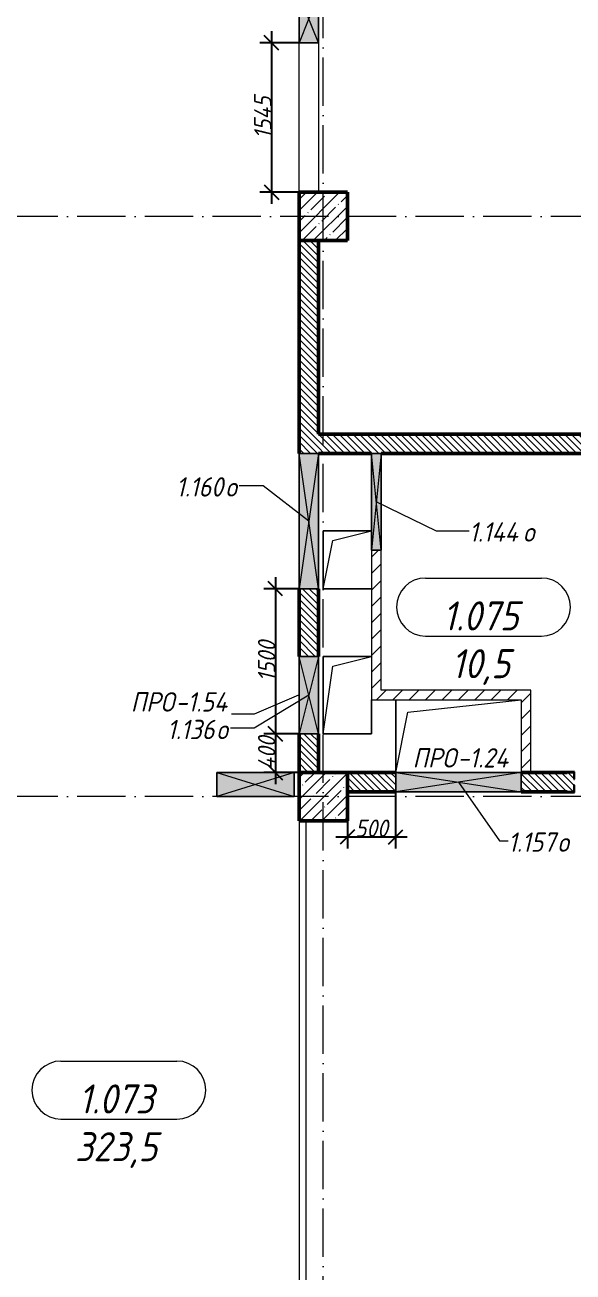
# Model space of a CAD drawing. Header units: millimetres. Extents: x -12989 to 629078, y -109036 to 555275.
# Drawn here: x 519776 to 525449, y 293457 to 306353 of the extents above; entities that cross this region are included whole.
import ezdxf

# ---------------------------------------------------------------- set-up
doc = ezdxf.new("R2010")
doc.units = ezdxf.units.MM
doc.linetypes.add('50_200_ШТРИХ_1Т_ш5_п1_п1_', pattern=[700, 500, -100, 0, -100])
for name, color, linetype, lineweight in [('A-____-____-DIMS', 7, 'Continuous', 9), ('A-DETL-____-OTLN-4', 7, 'Continuous', 18), ('A-DETL-GENF-OTLN', 7, 'Continuous', 9), ('A-FLOR-____-OTLN', 7, 'Continuous', 9), ('A-GENM-____-IDEN', 7, 'Continuous', 9), ('A-GENM-____-MCUT', 7, 'Continuous', 25), ('A-GENM-____-OTLN', 7, 'Continuous', 9), ('A-GENM-____-OTLN-1', 7, 'Continuous', 25), ('A-GLAZ-____-IDEN', 7, 'Continuous', 9), ('A-GLAZ-____-OTLN', 7, 'Continuous', 9), ('A-WALL-____-MCUT-2', 7, 'Continuous', 50), ('A-WALL-____-PATT-1', 7, 'Continuous', 9), ('A-WALL-FNSH-MCUT-1', 7, 'Continuous', 9), ('I-WALL-____-OTLN', 7, 'Continuous', 9), ('S-COLS-____-MCUT', 7, 'Continuous', 50), ('S-COLS-____-OTLN', 7, 'Continuous', 9), ('S-GRID-____-OTLN-1', 7, '50_200_ШТРИХ_1Т_ш5_п1_п1_', 9)]:
    doc.layers.add(name, color=color, linetype=linetype, lineweight=lineweight)
doc.layers.add('A-AREA-IDEN-1', color=7, linetype='Continuous', lineweight=9, true_color=0xaaaaaa)
doc.styles.add('ISOCPEUR_I', font='isocpeui.ttf', dxfattribs={"width": 0.9, "height": 2.5})
doc.styles.add('ISOCPEUR_I_10', font='isocpeui.ttf', dxfattribs={"width": 0.9, "height": 180})
doc.styles.add('ISOCPEUR_I_9', font='isocpeui.ttf', dxfattribs={"width": 0.9, "height": 250})
doc.dimstyles.new('ISO-1_8_0_9К_СРЕДНИЙ_Кладочные_3', dxfattribs={"dimscale": 304.8, "dimtxt": 179.276612, "dimasz": 0.492126, "dimexe": 0.393701, "dimexo": 0, "dimgap": 0, "dimtad": 1, "dimdec": 3, "dimrnd": 0.001, "dimdsep": 46, "dimtxsty": 'ISOCPEUR_I_10', "dimblk1": 'OBLIQUE', "dimblk2": 'OBLIQUE', "dimsah": 1, "dimcen": 0.09, "dimdle": 0.393701, "dimazin": 0, "dimtfac": 1, "dimtdec": 4, "dimtix": 1, "dimtmove": 0, "dimatfit": 3, "dimfxl": 1, "dimtvp": 1, "dimtolj": 1, "dimtzin": 0, "dimarcsym": 2})
pattern_1 = [(135, (513013.31, 265891.49), (-35.35534, -35.35534), [])]
pattern_2 = [(45, (513013.31, 265891.49), (-84.8528, 84.8528), [])]

# ---------------------------------------------------------------- blocks, each defined once
blk = doc.blocks.new('BSC_Колонна _Прямоугольная - 500х500-25976076-АР1_План отверстий 1 этажа в осях 1-64_А-ГГ')
at = {"layer": 'S-COLS-____-OTLN'}
h = blk.add_hatch(dxfattribs=at)
h.set_pattern_fill('FP_28', color=256, style=0, pattern_type=2)
h.set_pattern_definition([(45, (-9850, -32481.04), (-114.04925, 114.04925), []), (45, (-9735.95, -32481.04), (-114.04925, 114.04925), [201.613, -40.323, 3.353, -36.97])])
h.paths.add_polyline_path([(-250, -250), (250, -250), (250, 250), (-250, 250)], flags=0)
at = {"layer": 'S-COLS-____-MCUT'}
for p, q in [((250, 250), (-250, 250)), ((-250, 250), (-250, -250)), ((250, -250), (250, 250)), ((-250, -250), (250, -250))]:
    blk.add_line(p, q, dxfattribs=at)
blk = doc.blocks.new('BSC_Колонна _Прямоугольная - 500х500-V81-АР1_План отверстий 1 этажа в осях 1-64_А-ГГ')
at = {"layer": 'S-COLS-____-OTLN'}
h = blk.add_hatch(dxfattribs=at)
h.set_pattern_fill('FP_113', color=256, style=0, pattern_type=2)
h.set_pattern_definition([(45, (-9850, -38481.04), (-114.04925, 114.04925), []), (45, (-9735.95, -38481.04), (-114.04925, 114.04925), [201.613, -40.323, 3.353, -36.97])])
h.paths.add_polyline_path([(-250, -250), (250, -250), (250, 250), (-250, 250)], flags=0)
at = {"layer": 'S-COLS-____-MCUT'}
for p, q in [((250, 250), (-250, 250)), ((-250, 250), (-250, -250)), ((250, -250), (250, 250)), ((-250, -250), (250, -250))]:
    blk.add_line(p, q, dxfattribs=at)
blk = doc.blocks.new('154_Стойка_СКБ_Уголок - СМ-2230_200-28216496-АР1_План отверстий 1 этажа в осях 1-64_А-ГГ')
at = {"layer": 'A-GENM-____-MCUT'}
for p, q in [((125, 156), (125, 81)), ((200, 156), (125, 156)), ((131, 81), (131, 150)), ((131, 150), (200, 150)), ((200, 150), (200, 156)), ((125, 81), (131, 81)), ((131, 19), (125, 19)), ((125, 19), (125, -56)), ((131, -50), (131, 19)), ((125, -56), (200, -56)), ((200, -50), (131, -50)), ((200, -56), (200, -50))]:
    blk.add_line(p, q, dxfattribs=at)
blk = doc.blocks.new('AR_Отверстие прямоугольное _в плите_ - AR_Отверстие прямоугольное _в плите_-30602836-АР1_План отверстий 1 этажа в осях 1-64_А-ГГ')
at = {"layer": 'A-GENM-____-OTLN'}
for p, q in [((-650, 375), (-650, -375)), ((-525, 250), (650, 375)), ((-650, -375), (-525, 250))]:
    blk.add_line(p, q, dxfattribs=at)
blk = doc.blocks.new('AR_Отверстие прямоугольное _в плите_ - AR_Отверстие прямоугольное _в плите_-30552698-АР1_План отверстий 1 этажа в осях 1-64_А-ГГ')
at = {"layer": 'A-GENM-____-OTLN'}
for p, q in [((250, 300), (-250, 300)), ((-250, 300), (-250, -300)), ((-150, 200), (250, 300)), ((-250, -300), (-150, 200)), ((-250, -300), (250, -300))]:
    blk.add_line(p, q, dxfattribs=at)
blk = doc.blocks.new('AR_Отверстие прямоугольное _в плите_ - AR_Отверстие прямоугольное _в плите_-30602980-АР1_План отверстий 1 этажа в осях 1-64_А-ГГ')
at = {"layer": 'A-GENM-____-OTLN'}
for p, q in [((250, 400), (-250, 400)), ((-250, 400), (-250, -400)), ((-150, 300), (250, 400)), ((-250, -400), (-150, 300)), ((250, -400), (250, -50)), ((-250, -400), (250, -400))]:
    blk.add_line(p, q, dxfattribs=at)
blk = doc.blocks.new('AR_Отверстие прямоугольное _в стене__БезПР - AR_Отверстие прямоугольное _в стене__БезПР-36786829-АР1_План отверстий 1 этажа в осях 1-64_А-ГГ')
at = {"layer": 'A-GLAZ-____-OTLN'}
blk.add_hatch(color=256, dxfattribs=at).paths.add_polyline_path([(700, 100), (-700, 100), (-700, -100), (700, -100)], flags=0)
at = {"layer": 'A-DETL-GENF-OTLN'}
for p, q in [((-700, -100), (-700, 100)), ((-700, 100), (700, 100)), ((700, 100), (-700, -100)), ((-700, 100), (700, -100)), ((700, 100), (-700, 100)), ((-700, 100), (-700, -100)), ((700, 100), (700, -100)), ((700, -100), (700, 100)), ((700, -100), (-700, -100)), ((-700, -100), (700, -100))]:
    blk.add_line(p, q, dxfattribs=at)
at = {"layer": 'A-GLAZ-____-OTLN'}
blk.add_line((700, 100), (-700, 100), dxfattribs=at)
blk = doc.blocks.new('AR_Отверстие прямоугольное _в стене__БезПР - AR_Отверстие прямоугольное _в стене__БезПР-36427908-АР1_План отверстий 1 этажа в осях 1-64_А-ГГ')
at = {"layer": 'A-GLAZ-____-OTLN'}
blk.add_hatch(color=256, dxfattribs=at).paths.add_polyline_path([(250, -100), (250, 100), (-250, 100), (-250, -100)], flags=0)
at = {"layer": 'A-DETL-GENF-OTLN'}
for p, q in [((-250, -100), (-250, 100)), ((-250, 100), (250, 100)), ((250, 100), (-250, -100)), ((-250, 100), (250, -100)), ((250, 100), (-250, 100)), ((-250, 100), (-250, -100)), ((250, 100), (250, -100)), ((250, -100), (250, 100)), ((250, -100), (-250, -100)), ((-250, -100), (250, -100))]:
    blk.add_line(p, q, dxfattribs=at)
at = {"layer": 'A-GLAZ-____-OTLN'}
blk.add_line((250, 100), (-250, 100), dxfattribs=at)
blk = doc.blocks.new('AR_Отверстие прямоугольное _в стене__БезПР - AR_Отверстие прямоугольное _в стене__БезПР-36427925-АР1_План отверстий 1 этажа в осях 1-64_А-ГГ')
at = {"layer": 'A-GLAZ-____-OTLN'}
blk.add_hatch(color=256, dxfattribs=at).paths.add_polyline_path([(500, -50), (500, 50), (-500, 50), (-500, -50)], flags=0)
at = {"layer": 'A-DETL-GENF-OTLN'}
for p, q in [((-500, -50), (-500, 50)), ((-500, 50), (500, 50)), ((500, 50), (-500, -50)), ((-500, 50), (500, -50)), ((500, 50), (-500, 50)), ((-500, 50), (-500, -50)), ((500, 50), (500, -50)), ((500, -50), (500, 50)), ((500, -50), (-500, -50)), ((-500, -50), (500, -50))]:
    blk.add_line(p, q, dxfattribs=at)
at = {"layer": 'A-GLAZ-____-OTLN'}
blk.add_line((500, 50), (-500, 50), dxfattribs=at)
blk = doc.blocks.new('AR_Отверстие прямоугольное _в стене_ - AR_Отверстие прямоугольное _в стене__ОВ-36786199-АР1_План отверстий 1 этажа в осях 1-64_А-ГГ')
at = {"layer": 'A-GLAZ-____-OTLN'}
blk.add_hatch(color=256, dxfattribs=at).paths.add_polyline_path([(400, -100), (400, 100), (-400, 100), (-400, -100)], flags=0)
at = {"layer": 'A-DETL-GENF-OTLN'}
for p, q in [((-400, -100), (-400, 100)), ((-400, 100), (400, 100)), ((400, 100), (-400, -100)), ((-400, 100), (400, -100)), ((400, 100), (-400, 100)), ((-400, 100), (-400, -100)), ((400, 100), (400, -100)), ((400, -100), (400, 100)), ((400, -100), (-400, -100)), ((-400, -100), (400, -100))]:
    blk.add_line(p, q, dxfattribs=at)
blk = doc.blocks.new('AR_Отверстие прямоугольное _в стене_ - AR_Отверстие прямоугольное _в стене__ОВ-36787916-АР1_План отверстий 1 этажа в осях 1-64_А-ГГ')
at = {"layer": 'A-GLAZ-____-OTLN'}
blk.add_hatch(color=256, dxfattribs=at).paths.add_polyline_path([(650, -100), (650, 100), (-650, 100), (-650, -100)], flags=0)
at = {"layer": 'A-DETL-GENF-OTLN'}
for p, q in [((-650, -100), (-650, 100)), ((-650, 100), (650, 100)), ((650, 100), (-650, -100)), ((-650, 100), (650, -100)), ((650, 100), (-650, 100)), ((-650, 100), (-650, -100)), ((650, 100), (650, -100)), ((650, -100), (650, 100)), ((650, -100), (-650, -100)), ((-650, -100), (650, -100))]:
    blk.add_line(p, q, dxfattribs=at)
blk = doc.blocks.new('AR_Отверстие прямоугольное _в стене_ - AR_Отверстие прямоугольное _в стене__ОВ-37057818-АР1_План отверстий 1 этажа в осях 1-64_А-ГГ')
at = {"layer": 'A-GLAZ-____-OTLN'}
blk.add_hatch(color=256, dxfattribs=at).paths.add_polyline_path([(400, -125), (400, 125), (-400, 125), (-400, -125)], flags=0)
at = {"layer": 'A-DETL-GENF-OTLN'}
for p, q in [((-400, -125), (-400, 125)), ((-400, 125), (400, 125)), ((400, 125), (-400, -125)), ((-400, 125), (400, -125)), ((400, 125), (-400, 125)), ((-400, 125), (-400, -125)), ((400, 125), (400, -125)), ((400, -125), (400, 125)), ((400, -125), (-400, -125)), ((-400, -125), (400, -125))]:
    blk.add_line(p, q, dxfattribs=at)
blk = doc.blocks.new('_Oblique')
at = {"color": 0, "linetype": 'ByBlock', "lineweight": -2}
blk.add_line((-0.5, -0.5), (0.5, 0.5), dxfattribs=at)
blk = doc.blocks.new('*D5895')
at = {"layer": 'A-____-____-DIMS', "color": 0, "lineweight": -2, "transparency": 16777216}
for p, q in [((522328, 306288), (522328, 304503)), ((522613, 306168), (522208, 306168)), ((522613, 304623), (522208, 304623))]:
    blk.add_line(p, q, dxfattribs=at)
at = {"layer": 'Defpoints', "color": 0, "transparency": 16777216}
for p in [(522613, 306168), (522328, 304623), (522613, 304623)]:
    blk.add_point(p, dxfattribs=at)
at = {"layer": 'A-____-____-DIMS', "color": 0, "lineweight": -2, "transparency": 16777216, "xscale": 150, "yscale": 150, "zscale": 150}
for p, rotation in [((522328, 306168), 90), ((522328, 304623), 270)]:
    blk.add_blockref('_Oblique', p, dxfattribs=dict(at, rotation=rotation))
at = {"layer": 'A-____-____-DIMS', "color": 0, "transparency": 16777216, "insert": (522238, 305395), "char_height": 180, "width": 521.28, "attachment_point": 5, "rotation": 90, "style": 'ISOCPEUR_I_10'}
blk.add_mtext('\\A1;1545', dxfattribs=at)
blk = doc.blocks.new('*D5896')
at = {"layer": 'A-____-____-DIMS', "color": 0, "lineweight": -2, "transparency": 16777216}
for p, q in [((522368, 300643), (522368, 298903)), ((522613, 300523), (522248, 300523)), ((522607, 299023), (522248, 299023))]:
    blk.add_line(p, q, dxfattribs=at)
at = {"layer": 'Defpoints', "color": 0, "transparency": 16777216}
for p in [(522613, 300523), (522368, 299023), (522607, 299023)]:
    blk.add_point(p, dxfattribs=at)
at = {"layer": 'A-____-____-DIMS', "color": 0, "lineweight": -2, "transparency": 16777216, "xscale": 150, "yscale": 150, "zscale": 150}
for p, rotation in [((522368, 300523), 90), ((522368, 299023), 270)]:
    blk.add_blockref('_Oblique', p, dxfattribs=dict(at, rotation=rotation))
at = {"layer": 'A-____-____-DIMS', "color": 0, "transparency": 16777216, "insert": (522278, 299773), "char_height": 180, "width": 504.73, "attachment_point": 5, "rotation": 90, "style": 'ISOCPEUR_I_10'}
blk.add_mtext('\\A1;1500', dxfattribs=at)
blk = doc.blocks.new('*D5897')
at = {"layer": 'A-____-____-DIMS', "color": 0, "lineweight": -2, "transparency": 16777216}
for p, q in [((522368, 299143), (522368, 298503)), ((522607, 299023), (522248, 299023)), ((522613, 298623), (522248, 298623))]:
    blk.add_line(p, q, dxfattribs=at)
at = {"layer": 'Defpoints', "color": 0, "transparency": 16777216}
for p in [(522607, 299023), (522368, 298623), (522613, 298623)]:
    blk.add_point(p, dxfattribs=at)
at = {"layer": 'A-____-____-DIMS', "color": 0, "lineweight": -2, "transparency": 16777216, "xscale": 150, "yscale": 150, "zscale": 150}
for p, rotation in [((522368, 299023), 90), ((522368, 298623), 270)]:
    blk.add_blockref('_Oblique', p, dxfattribs=dict(at, rotation=rotation))
at = {"layer": 'A-____-____-DIMS', "color": 0, "transparency": 16777216, "insert": (522278, 298823), "char_height": 180, "width": 426.13, "attachment_point": 5, "rotation": 90, "style": 'ISOCPEUR_I_10'}
blk.add_mtext('\\A1;400', dxfattribs=at)
blk = doc.blocks.new('*D5901')
at = {"layer": 'A-____-____-DIMS', "color": 0, "lineweight": -2, "transparency": 16777216}
for p, q in [((523113, 298423), (523113, 297836)), ((523613, 298417), (523613, 297836)), ((522993, 297956), (523733, 297956))]:
    blk.add_line(p, q, dxfattribs=at)
at = {"layer": 'Defpoints', "color": 0, "transparency": 16777216}
for p in [(523113, 298423), (523613, 298417), (523613, 297956)]:
    blk.add_point(p, dxfattribs=at)
at = {"layer": 'A-____-____-DIMS', "color": 0, "lineweight": -2, "transparency": 16777216, "xscale": 150, "yscale": 150, "zscale": 150, "rotation": 180}
blk.add_blockref('_Oblique', (523113, 297956), dxfattribs=at)
at = {"layer": 'A-____-____-DIMS', "color": 0, "lineweight": -2, "transparency": 16777216, "xscale": 150, "yscale": 150, "zscale": 150}
blk.add_blockref('_Oblique', (523613, 297956), dxfattribs=at)
at = {"layer": 'A-____-____-DIMS', "color": 0, "transparency": 16777216, "insert": (523363, 298046), "char_height": 180, "width": 409.58, "attachment_point": 5, "style": 'ISOCPEUR_I_10'}
blk.add_mtext('\\A1;500', dxfattribs=at)
blk = doc.blocks.new('AAR_СКБ_Марка_помещения_1_5 ммп - Номер _ Площадь-27962135-АИ_План этажа_Стены_1')
at = {"layer": 'A-AREA-IDEN-1'}
for p, q in [((-2.987, 3), (3.013, 3)), ((-2.987, 0), (3.013, 0))]:
    blk.add_line(p, q, dxfattribs=at)
for centre, start, end in [((-2.987, 1.5), 90, 270), ((3.013, 1.5), 270, 90)]:
    blk.add_arc(centre, 1.5, start, end, dxfattribs=at)

msp = doc.modelspace()

# ---------------------------------------------------------------- hatches: boundary and pattern name
at = {"layer": 'A-WALL-____-PATT-1'}
h = msp.add_hatch(dxfattribs=at)
h.set_pattern_fill('FP_6', color=256, style=0, pattern_type=2)
h.set_pattern_definition(pattern_1)
h.paths.add_polyline_path([(522613.3109, 298622.5335), (522813.3109, 298622.5335), (522813.3109, 299022.5335), (522613.3109, 299022.5335)], flags=0)
h.paths.add_polyline_path([(522686.0382, 299822.5335), (522813.3109, 299822.5335), (522813.3109, 300522.5335), (522613.3109, 300522.5335), (522613.3109, 299822.5335)], flags=0)
h.paths.add_polyline_path([(522813.3109, 301922.5335), (522813.3109, 304122.5335), (522613.3109, 304122.5335), (522613.3109, 301922.5335)], flags=0)
h = msp.add_hatch(dxfattribs=at)
h.set_pattern_fill('FP_6', color=256, style=0, pattern_type=2)
h.set_pattern_definition(pattern_1)
h.paths.add_polyline_path([(532163.3109, 301922.5335), (532363.3109, 301922.5335), (532363.3109, 302122.5335), (528113.3109, 302122.5335), (528113.3109, 301922.5335), (530673.0037, 301922.5335)], flags=0)
h.paths.add_polyline_path([(527563.3109, 301922.5335), (527813.3109, 301922.5335), (527813.3109, 302122.5335), (527563.3109, 302122.5335), (527563.3109, 302053.5335), (527557.3109, 302053.5335), (527557.3109, 302122.5335), (522813.3109, 302122.5335), (522813.3109, 301922.5335), (527557.3109, 301922.5335), (527557.3109, 301991.5335), (527563.3109, 301991.5335)], flags=0)
h = msp.add_hatch(dxfattribs=at)
h.set_pattern_fill('FP_4', color=256, style=0, pattern_type=2)
h.set_pattern_definition(pattern_2)
h.paths.add_polyline_path([(523463.3109, 299472.5335), (523463.3109, 300922.5335), (523363.3109, 300922.5335), (523363.3109, 299472.5335)], flags=0)
h = msp.add_hatch(dxfattribs=at)
h.set_pattern_fill('FP_4', color=256, style=0, pattern_type=2)
h.set_pattern_definition(pattern_2)
h.paths.add_polyline_path([(524913.3109, 299372.5335), (525013.3109, 299372.5335), (525013.3109, 299472.5335), (523363.3109, 299472.5335), (523363.3109, 299372.5335), (523603.1465, 299372.5335)], flags=0)
h = msp.add_hatch(dxfattribs=at)
h.set_pattern_fill('FP_4', color=256, style=0, pattern_type=2)
h.set_pattern_definition(pattern_2)
h.paths.add_polyline_path([(524913.3109, 298622.5335), (525013.3109, 298622.5335), (525013.3109, 299372.5335), (524913.3109, 299372.5335)], flags=0)
h = msp.add_hatch(dxfattribs=at)
h.set_pattern_fill('FP_6', color=256, style=0, pattern_type=2)
h.set_pattern_definition(pattern_1)
h.paths.add_polyline_path([(526913.3109, 298422.5335), (526913.3109, 298622.5335), (526619.3109, 298622.5335), (526619.3109, 298553.5335), (526613.3109, 298553.5335), (526613.3109, 298491.5335), (526619.3109, 298491.5335), (526619.3109, 298422.5335), (526688.3109, 298422.5335)], flags=0)
h.paths.add_polyline_path([(525370.6108, 298422.5335), (525457.3109, 298422.5335), (525457.3109, 298491.5335), (525463.3109, 298491.5335), (525463.3109, 298553.5335), (525457.3109, 298553.5335), (525457.3109, 298622.5335), (524913.3109, 298622.5335), (524913.3109, 298422.5335)], flags=0)
h.paths.add_polyline_path([(523613.3109, 298422.5335), (523613.3109, 298622.5335), (523113.3109, 298622.5335), (523113.3109, 298422.5335), (523603.1465, 298422.5335)], flags=0)

# ---------------------------------------------------------------- linework, layer by layer
at = {"layer": 'A-DETL-____-OTLN-4'}
for p, q in [((522613.3109, 298122.5335), (522613.3109, 292622.5335)), ((522683.3109, 298122.5335), (522683.3109, 292622.5335))]:
    msp.add_line(p, q, dxfattribs=at)
at = {"layer": 'A-FLOR-____-OTLN'}
for p, q in [((522863.3109, 301122.5335), (523363.3109, 301122.5335)), ((522863.3109, 300522.5335), (522863.3109, 301122.5335)), ((523363.3109, 300522.5335), (522863.3109, 300522.5335)), ((522863.3109, 299822.5335), (523363.3109, 299822.5335)), ((522863.3109, 299022.5335), (522863.3109, 299822.5335)), ((523363.3109, 299372.5335), (523363.3109, 299022.5335)), ((523613.3109, 298622.5335), (523613.3109, 299372.5335)), ((523363.3109, 299022.5335), (522863.3109, 299022.5335))]:
    msp.add_line(p, q, dxfattribs=at)
at = {"layer": 'A-GENM-____-IDEN'}
for p, q in [((522607.3109, 299422.5335), (522148.413, 299225.0098)), ((522148.413, 299225.0098), (521914.177, 299225.0098))]:
    msp.add_line(p, q, dxfattribs=at)
at = {"layer": 'A-GLAZ-____-IDEN'}
for p, q in [((522241.4766, 301588.0104), (521995.0863, 301588.0104)), ((522713.3109, 301222.5335), (522241.4766, 301588.0104)), ((523413.3109, 301422.5335), (524033.2715, 301121.8993)), ((524033.2715, 301121.8993), (524373.3321, 301121.8993)), ((522713.3109, 299422.5335), (522148.413, 299079.6077)), ((522148.413, 299079.6077), (521902.0227, 299079.6077)), ((524263.3109, 298522.5335), (524688.4042, 297914.784)), ((524688.4042, 297914.784), (524777.1518, 297914.784))]:
    msp.add_line(p, q, dxfattribs=at)
at = {"layer": 'A-WALL-____-MCUT-2'}
for p, q in [((522613.3109, 304122.5335), (522613.3109, 301922.5335)), ((522813.3109, 302122.5335), (522813.3109, 304122.5335)), ((527488.3109, 302122.5335), (522813.3109, 302122.5335)), ((522813.3109, 301922.5335), (523363.3109, 301922.5335)), ((523463.3109, 301922.5335), (527013.3109, 301922.5335)), ((522613.3109, 300522.5335), (522613.3109, 299822.5335)), ((522813.3109, 299822.5335), (522813.3109, 300522.5335)), ((522613.3109, 299022.5335), (522613.3109, 298622.5335)), ((522813.3109, 298622.5335), (522813.3109, 299022.5335)), ((523613.3109, 298622.5335), (523113.3109, 298622.5335)), ((525388.3109, 298622.5335), (524913.3109, 298622.5335)), ((523113.3109, 298422.5335), (523613.3109, 298422.5335)), ((524913.3109, 298422.5335), (525388.3109, 298422.5335))]:
    msp.add_line(p, q, dxfattribs=at)
at = {"layer": 'A-WALL-FNSH-MCUT-1'}
for p, q in [((523363.3109, 300922.5335), (523363.3109, 299372.5335)), ((523463.3109, 299472.5335), (523463.3109, 300922.5335)), ((525013.3109, 299472.5335), (523463.3109, 299472.5335)), ((525013.3109, 298622.5335), (525013.3109, 299472.5335)), ((523363.3109, 299372.5335), (524913.3109, 299372.5335)), ((524913.3109, 299372.5335), (524913.3109, 298622.5335)), ((524913.3109, 298622.5335), (524913.3109, 298622.5335))]:
    msp.add_line(p, q, dxfattribs=at)
at = {"layer": 'I-WALL-____-OTLN'}
for p, q in [((522613.3109, 304622.5335), (522613.3109, 306167.5335)), ((522813.3109, 306167.5335), (522813.3109, 304622.5335))]:
    msp.add_line(p, q, dxfattribs=at)
at = {"layer": 'S-GRID-____-OTLN-1'}
for p, q in [((522863.3109, 261408.8852), (522863.3109, 315772.4512)), ((539721.0501, 304372.5335), (508344.5407, 304372.5335)), ((539721.0501, 298372.5335), (508344.5407, 298372.5335))]:
    msp.add_line(p, q, dxfattribs=at)

# ---------------------------------------------------------------- block references
at = {"layer": 'A-AREA-IDEN-1', "xscale": 199.9999999999999, "yscale": 199.9999999999999, "zscale": 199.9999999999999}
for p in [(524519.6693, 300033.4094), (520746.2632, 295038.5406)]:
    msp.add_blockref('AAR_СКБ_Марка_помещения_1_5 ммп - Номер _ Площадь-27962135-АИ_План этажа_Стены_1', p, dxfattribs=at)
at = {"layer": 'A-GENM-____-OTLN'}
for name, p in [('AR_Отверстие прямоугольное _в плите_ - AR_Отверстие прямоугольное _в плите_-30552698-АР1_План отверстий 1 этажа в осях 1-64_А-ГГ', (523113.3109, 300822.5335)), ('AR_Отверстие прямоугольное _в плите_ - AR_Отверстие прямоугольное _в плите_-30602980-АР1_План отверстий 1 этажа в осях 1-64_А-ГГ', (523113.3109, 299422.5335)), ('AR_Отверстие прямоугольное _в плите_ - AR_Отверстие прямоугольное _в плите_-30602836-АР1_План отверстий 1 этажа в осях 1-64_А-ГГ', (524263.3109, 298997.5335))]:
    msp.add_blockref(name, p, dxfattribs=at)
at = {"layer": 'A-GENM-____-OTLN-1', "rotation": 180}
msp.add_blockref('154_Стойка_СКБ_Уголок - СМ-2230_200-28216496-АР1_План отверстий 1 этажа в осях 1-64_А-ГГ', (525588.3109, 298572.5335), dxfattribs=at)
at = {"layer": 'A-GLAZ-____-OTLN', "rotation": 269.9999999999999}
for name, p in [('AR_Отверстие прямоугольное _в стене__БезПР - AR_Отверстие прямоугольное _в стене__БезПР-36427908-АР1_План отверстий 1 этажа в осях 1-64_А-ГГ', (522713.3109, 306417.5335)), ('AR_Отверстие прямоугольное _в стене__БезПР - AR_Отверстие прямоугольное _в стене__БезПР-36786829-АР1_План отверстий 1 этажа в осях 1-64_А-ГГ', (522713.3109, 301222.5335)), ('AR_Отверстие прямоугольное _в стене__БезПР - AR_Отверстие прямоугольное _в стене__БезПР-36427925-АР1_План отверстий 1 этажа в осях 1-64_А-ГГ', (523413.3109, 301422.5335)), ('AR_Отверстие прямоугольное _в стене_ - AR_Отверстие прямоугольное _в стене__ОВ-36786199-АР1_План отверстий 1 этажа в осях 1-64_А-ГГ', (522713.3109, 299422.5335))]:
    msp.add_blockref(name, p, dxfattribs=at)
at = {"layer": 'A-GLAZ-____-OTLN'}
for name, p in [('AR_Отверстие прямоугольное _в стене_ - AR_Отверстие прямоугольное _в стене__ОВ-37057818-АР1_План отверстий 1 этажа в осях 1-64_А-ГГ', (522163.3109, 298497.5335)), ('AR_Отверстие прямоугольное _в стене_ - AR_Отверстие прямоугольное _в стене__ОВ-36787916-АР1_План отверстий 1 этажа в осях 1-64_А-ГГ', (524263.3109, 298522.5335))]:
    msp.add_blockref(name, p, dxfattribs=at)
at = {"layer": 'S-COLS-____-OTLN'}
for name, p in [('BSC_Колонна _Прямоугольная - 500х500-V81-АР1_План отверстий 1 этажа в осях 1-64_А-ГГ', (522863.3109, 304372.5335)), ('BSC_Колонна _Прямоугольная - 500х500-25976076-АР1_План отверстий 1 этажа в осях 1-64_А-ГГ', (522863.3109, 298372.5335))]:
    msp.add_blockref(name, p, dxfattribs=at)

# ---------------------------------------------------------------- texts
at = {"layer": 'A-AREA-IDEN-1', "char_height": 300, "attachment_point": 8, "line_spacing_factor": 1.139951, "style": 'ISOCPEUR_I'}
for s, insert, width in [('\\pxqc,t8.46667,16.93333,25.4,33.86667,42.33333,50.8,59.26667,67.73333,76.2,84.66667,93.13333,101.6,110.06667,118.53333,127,135.46667,143.93333,152.4,160.86667,169.33333,177.8,186.26667,194.73333,203.2,211.66667,220.13333,228.6,237.06667,245.53333,254,262.46667,270.93333;{1.075}', (524494.2403, 300091.7393), 900), ('\\pxqc,t8.46667,16.93333,25.4,33.86667,42.33333,50.8,59.26667,67.73333,76.2,84.66667,93.13333,101.6,110.06667,118.53333,127,135.46667,143.93333,152.4,160.86667,169.33333,177.8,186.26667,194.73333,203.2,211.66667,220.13333,228.6,237.06667,245.53333,254,262.46667,270.93333;{10,5}', (524494.2403, 299527.7913), 702), ('\\pxqc,t8.46667,16.93333,25.4,33.86667,42.33333,50.8,59.26667,67.73333,76.2,84.66667,93.13333,101.6,110.06667,118.53333,127,135.46667,143.93333,152.4,160.86667,169.33333,177.8,186.26667,194.73333,203.2,211.66667,220.13333,228.6,237.06667,245.53333,254,262.46667,270.93333;{1.073}', (520720.8341, 295096.8704), 900), ('\\pxqc,t8.46667,16.93333,25.4,33.86667,42.33333,50.8,59.26667,67.73333,76.2,84.66667,93.13333,101.6,110.06667,118.53333,127,135.46667,143.93333,152.4,160.86667,169.33333,177.8,186.26667,194.73333,203.2,211.66667,220.13333,228.6,237.06667,245.53333,254,262.46667,270.93333;{323,5}', (520720.8341, 294532.9225), 966)]:
    msp.add_mtext(s, dxfattribs=dict(at, insert=insert, width=width))
at = {"layer": 'A-GENM-____-IDEN', "char_height": 200, "attachment_point": 1, "style": 'ISOCPEUR_I_9'}
for s, insert, width in [('ПРО', (520871.977, 299452.1259), 562.784625), ('-1.54', (521336.3208, 299452.1259), 692.658), ('ПРО', (523788.8093, 298873.6259), 562.784625), ('-1.24', (524253.153, 298873.6259), 692.658)]:
    msp.add_mtext(s, dxfattribs=dict(at, insert=insert, width=width))
at = {"layer": 'A-GLAZ-____-IDEN', "char_height": 200, "attachment_point": 1, "style": 'ISOCPEUR_I_9'}
for s, insert, width in [('1.160', (521340.2331, 301675.625), 620.506125), ('\\fISOCPEUR|b0|i1|c204|p34|;\\W.9;о', (521852.2018, 301675.625), 158.734125), ('1.144', (524373.3321, 301209.5139), 678.227625), ('\\fISOCPEUR|b0|i1|c204|p34|;\\W.9;о', (524932.9258, 301209.5139), 158.734125), ('1.136', (521247.1695, 299167.2223), 620.506125), ('\\fISOCPEUR|b0|i1|c204|p34|;\\W.9;о', (521759.1383, 299167.2223), 158.734125), ('1.157', (524777.1518, 298002.3986), 620.506125), ('\\fISOCPEUR|b0|i1|c204|p34|;\\W.9;о', (525289.1205, 298002.3986), 158.734125)]:
    msp.add_mtext(s, dxfattribs=dict(at, insert=insert, width=width))

# ---------------------------------------------------------------- dimensions: what is measured, and where the dimension line sits
at = {"layer": 'A-____-____-DIMS'}
for base, p1, p2, override, picture, middle in [((522328.4188, 304622.5335), (522613.3109, 306167.5335), (522613.3109, 304622.5335), {"dimpost": '<>', "dimfxl": 1545}, '*D5895', (522238.4188, 305395.0335)), ((522368.4188, 299022.5335), (522613.3109, 300522.5335), (522607.3109, 299022.5335), {"dimpost": '<>', "dimfxl": 1500.012}, '*D5896', (522278.4188, 299772.5335)), ((522368.4188, 298622.5335), (522607.3109, 299022.5335), (522613.3109, 298622.5335), {"dimpost": '<>', "dimfxl": 400.044997}, '*D5897', (522278.4188, 298822.5335))]:
    dim = msp.add_linear_dim(base=base, p1=p1, p2=p2, angle=90, dimstyle='ISO-1_8_0_9К_СРЕДНИЙ_Кладочные_3', override=override, dxfattribs=at)
    dim.commit()
    dim.dimension.update_dxf_attribs({"geometry": picture, "text_midpoint": middle})
dim = msp.add_linear_dim(base=(523613.3109, 297956.4317), p1=(523113.3109, 298422.5335), p2=(523613.3109, 298416.5335), dimstyle='ISO-1_8_0_9К_СРЕДНИЙ_Кладочные_3', override={"dimpost": '<>', "dimfxl": 500.035999}, dxfattribs=at)
dim.commit()
dim.dimension.update_dxf_attribs({"geometry": '*D5901', "text_midpoint": (523363.3109, 298046.4317)})

doc.saveas('drawing.dxf')
